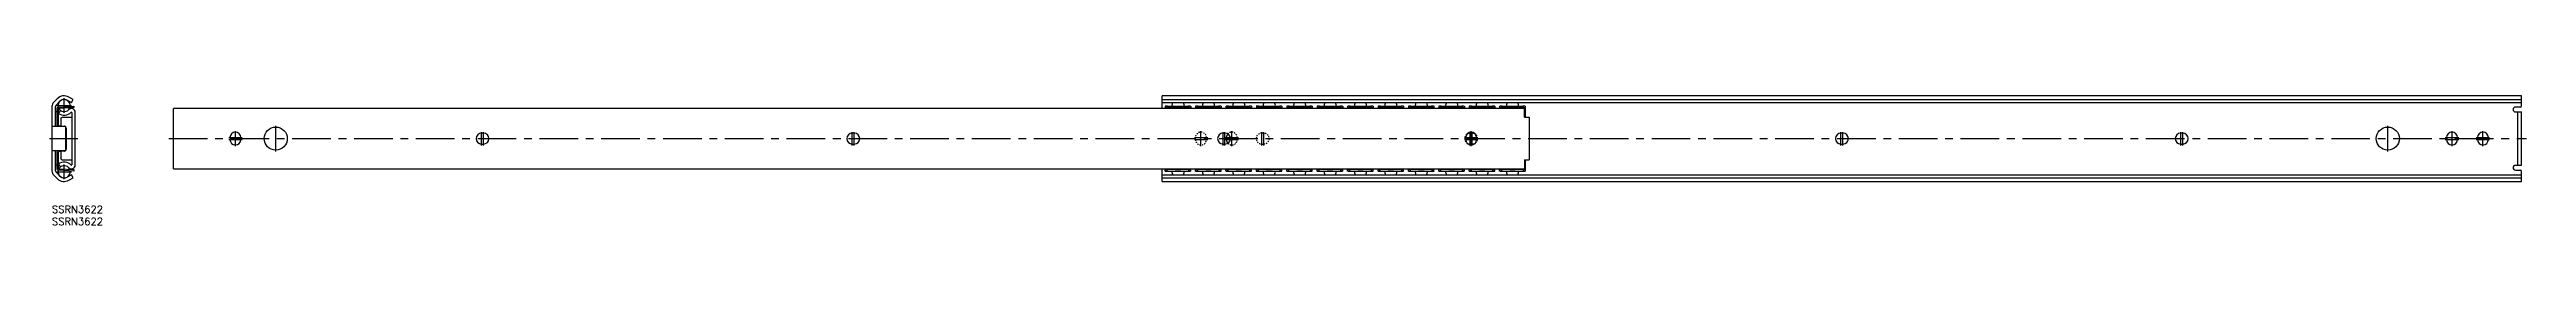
# Model space of a CAD drawing. Extents: x -1 to 1017, y -8 to 45.
import ezdxf

# ---------------------------------------------------------------- set-up
doc = ezdxf.new("R2010")
doc.units = 0
doc.header["$LTSCALE"] = 0.5
doc.linetypes.add('CENTER', pattern=[50.8, 31.75, -6.35, 6.35, -6.35])
doc.linetypes.add('DASHED', pattern=[2, 1, -1])
for name, color, linetype in [('MSM_CENTER', 1, 'CENTER'), ('MSM_CONTINUOUS', 7, 'CONTINUOUS'), ('MSM_DASHED', 4, 'DASHED'), ('MSM_PART_NUMBER', 7, 'CONTINUOUS')]:
    doc.layers.add(name, color=color, linetype=linetype)
doc.styles.get("Standard").update_dxf_attribs({"font": 'txt.shx', "height": 3, "bigfont": 'bigfont.shx'})

# ---------------------------------------------------------------- blocks, each defined once
blk = doc.blocks.new('*U33')
at = {"layer": 'MSM_PART_NUMBER'}
blk.add_text('SSRN3622', height=3, dxfattribs=at).set_placement((0, -3))
blk = doc.blocks.new('*U34')
at = {"layer": 'MSM_PART_NUMBER'}
blk.add_text('SSRN3622', height=3, dxfattribs=at).set_placement((0, -8))

msp = doc.modelspace()

# ---------------------------------------------------------------- linework, layer by layer
at = {"layer": 'MSM_CENTER'}
for p, q in [((2, 41.3), (8, 41.3)), ((5, 38.3), (5, 44.3)), ((75.4, 24.5), (75.4, 30.8)), ((92, 22.4), (92, 32.9)), ((472.3, 24.5), (472.3, 30.8)), ((485, 24.5), (485, 30.8)), ((583.4, 24.5), (583.4, 30.8)), ((960.2, 22.4), (960.2, 32.9)), ((986.6, 24.5), (986.6, 30.8)), ((999.3, 24.5), (999.3, 30.8)), ((-1, 27.7), (10.6, 27.7)), ((48, 27.7), (1017.2, 27.7)), ((72.7, 28.1), (78.2, 28.1)), ((72.7, 27.3), (78.2, 27.3)), ((176.6, 24.9), (176.6, 30.4)), ((177.4, 24.9), (177.4, 30.4)), ((329, 24.9), (329, 30.4)), ((329.8, 24.9), (329.8, 30.4)), ((469.6, 28.1), (475.1, 28.1)), ((469.6, 27.3), (475.1, 27.3)), ((481.4, 24.9), (481.4, 30.4)), ((482.2, 24.9), (482.2, 30.4)), ((482.2, 28.1), (487.8, 28.1)), ((482.2, 27.3), (487.8, 27.3)), ((497.3, 24.9), (497.3, 30.4)), ((498.1, 24.9), (498.1, 30.4)), ((580.6, 28.1), (586.2, 28.1)), ((580.6, 27.3), (586.2, 27.3)), ((583, 24.9), (583, 30.4)), ((583.8, 24.9), (583.8, 30.4)), ((735.4, 24.9), (735.4, 30.4)), ((736.2, 24.9), (736.2, 30.4)), ((875.1, 24.9), (875.1, 30.4)), ((875.9, 24.9), (875.9, 30.4)), ((983.8, 28.1), (989.4, 28.1)), ((983.8, 27.3), (989.4, 27.3)), ((996.5, 28.1), (1002, 28.1)), ((996.5, 27.3), (1002, 27.3)), ((2, 14), (8, 14)), ((5, 11), (5, 17))]:
    msp.add_line(p, q, dxfattribs=at)
at = {"layer": 'MSM_CONTINUOUS'}
for p, q in [((0, 40.9), (0, 14.4)), ((2.2, 44.1), (0.7, 42.7)), ((1.5, 32.7), (1.5, 40.9)), ((1.8, 41.6), (3.2, 43.1)), ((2.8, 40.7), (9, 41.1)), ((6.2, 43.5), (8, 42.5)), ((8.7, 43.8), (7, 44.8)), ((8, 42.5), (8.7, 43.8)), ((9, 41.1), (9, 40.5)), ((1015.2, 45.3), (456.4, 45.3)), ((456.4, 40.1), (456.4, 45.3)), ((456.4, 43.8), (1015.2, 43.8)), ((456.4, 42.5), (1015.2, 42.5)), ((457.6, 41), (457.6, 40.1)), ((458.6, 41.1), (467.1, 41.1)), ((468.1, 41), (468.1, 40.1)), ((470.1, 41), (470.1, 40.1)), ((471.1, 41.1), (479.6, 41.1)), ((480.6, 41), (480.6, 40.1)), ((482.6, 41), (482.6, 40.1)), ((483.6, 41.1), (492.1, 41.1)), ((493.1, 41), (493.1, 40.1)), ((495.1, 41), (495.1, 40.1)), ((496.1, 41.1), (504.6, 41.1)), ((505.6, 41), (505.6, 40.1)), ((507.6, 41), (507.6, 40.1)), ((508.6, 41.1), (517.1, 41.1)), ((518.1, 41), (518.1, 40.1)), ((520.1, 41), (520.1, 40.1)), ((521.1, 41.1), (529.6, 41.1)), ((530.6, 41), (530.6, 40.1)), ((532.6, 41), (532.6, 40.1)), ((533.6, 41.1), (542.1, 41.1)), ((543.1, 41), (543.1, 40.1)), ((545.1, 41), (545.1, 40.1)), ((546.1, 41.1), (554.6, 41.1)), ((555.6, 41), (555.6, 40.1)), ((557.6, 41), (557.6, 40.1)), ((558.6, 41.1), (567.1, 41.1)), ((568.1, 41), (568.1, 40.1)), ((570.1, 41), (570.1, 40.1)), ((571.1, 41.1), (579.6, 41.1)), ((580.6, 41), (580.6, 40.1)), ((582.6, 41), (582.6, 40.1)), ((583.6, 41.1), (592.1, 41.1)), ((593.1, 41), (593.1, 40.1)), ((595.1, 41), (595.1, 40.1)), ((596.1, 41.1), (604.6, 41.1)), ((605.6, 41), (605.6, 36.5)), ((1015.2, 41.2), (1015.2, 45.3)), ((5.5, 32.7), (0, 32.7)), ((2, 38.7), (1.5, 38.7)), ((2, 39.9), (2, 33.3)), ((2.6, 39.9), (2.6, 33.3)), ((3.5, 39.3), (2.6, 38.1)), ((2.6, 38.7), (3, 38.7)), ((9, 40.5), (2.8, 40.1)), ((2.8, 33.1), (5.1, 32.8)), ((3.6, 35.8), (3.6, 33)), ((4.5, 36.5), (8.1, 36.5)), ((5.5, 32.7), (5.5, 22.7)), ((5.8, 32), (5.8, 23.3)), ((6, 24.6), (6, 30.7)), ((8.1, 38.5), (8.1, 16.8)), ((9.6, 16.8), (9.6, 38.5)), ((605.3, 40.1), (50, 40.1)), ((50, 15.2), (50, 40.1)), ((458.6, 40.5), (467.1, 40.5)), ((471.1, 40.5), (479.6, 40.5)), ((483.6, 40.5), (492.1, 40.5)), ((496.1, 40.5), (504.6, 40.5)), ((508.6, 40.5), (517.1, 40.5)), ((521.1, 40.5), (529.6, 40.5)), ((533.6, 40.5), (542.1, 40.5)), ((546.1, 40.5), (554.6, 40.5)), ((558.6, 40.5), (567.1, 40.5)), ((571.1, 40.5), (579.6, 40.5)), ((583.6, 40.5), (592.1, 40.5)), ((596.1, 40.5), (604.6, 40.5)), ((605.3, 36.5), (605.3, 40.1)), ((605.3, 36.5), (607.3, 36.5)), ((607.3, 36.5), (607.3, 18.9)), ((1014.7, 40.7), (1012.7, 40.7)), ((1012.7, 38.7), (1015.2, 38.7)), ((1013.7, 16.7), (1013.7, 38.7)), ((1015.2, 16.7), (1015.2, 38.7)), ((5.5, 22.7), (0, 22.7)), ((1.5, 14.4), (1.5, 22.7)), ((2, 22), (2, 15.4)), ((2.6, 22), (2.6, 15.4)), ((5.1, 22.5), (2.8, 22.2)), ((3.6, 22.3), (3.6, 19.5)), ((73.2, 28.1), (73.2, 27.3)), ((77.7, 27.3), (77.7, 28.1)), ((177.4, 29.9), (176.6, 29.9)), ((176.6, 25.4), (177.4, 25.4)), ((329.8, 29.9), (329, 29.9)), ((329, 25.4), (329.8, 25.4)), ((482.2, 29.9), (481.4, 29.9)), ((481.4, 25.4), (482.2, 25.4)), ((482.7, 28.1), (482.7, 27.3)), ((581.2, 28.1), (581.2, 27.3)), ((583.8, 29.9), (583, 29.9)), ((583, 25.4), (583.8, 25.4)), ((585.7, 27.3), (585.7, 28.1)), ((736.2, 29.9), (735.4, 29.9)), ((735.4, 25.4), (736.2, 25.4)), ((875.9, 29.9), (875.1, 29.9)), ((875.1, 25.4), (875.9, 25.4)), ((984.4, 28.1), (984.4, 27.3)), ((988.9, 27.3), (988.9, 28.1)), ((997.1, 28.1), (997.1, 27.3)), ((1001.5, 27.3), (1001.5, 28.1)), ((0.7, 12.6), (2.2, 11.2)), ((2, 16.7), (1.5, 16.7)), ((3.2, 12.2), (1.8, 13.7)), ((2.6, 17.2), (3.5, 16)), ((2.6, 16.7), (3, 16.7)), ((2.8, 15.2), (9, 14.9)), ((9, 14.3), (2.8, 14.6)), ((4.5, 18.9), (8.1, 18.9)), ((8, 12.8), (6.2, 11.8)), ((7, 10.5), (8.7, 11.5)), ((8.7, 11.5), (8, 12.8)), ((9, 14.9), (9, 14.3)), ((50, 15.2), (605.3, 15.2)), ((456.4, 10), (456.4, 15.2)), ((456.4, 12.8), (1015.2, 12.8)), ((456.4, 11.5), (1015.2, 11.5)), ((457.6, 14.3), (457.6, 15.2)), ((467.1, 14.9), (458.6, 14.9)), ((458.6, 14.3), (467.1, 14.3)), ((468.1, 14.3), (468.1, 15.2)), ((470.1, 14.3), (470.1, 15.2)), ((479.6, 14.9), (471.1, 14.9)), ((471.1, 14.3), (479.6, 14.3)), ((480.6, 14.3), (480.6, 15.2)), ((482.6, 14.3), (482.6, 15.2)), ((492.1, 14.9), (483.6, 14.9)), ((483.6, 14.3), (492.1, 14.3)), ((493.1, 14.3), (493.1, 15.2)), ((495.1, 14.3), (495.1, 15.2)), ((504.6, 14.9), (496.1, 14.9)), ((496.1, 14.3), (504.6, 14.3)), ((505.6, 14.3), (505.6, 15.2)), ((507.6, 14.3), (507.6, 15.2)), ((517.1, 14.9), (508.6, 14.9)), ((508.6, 14.3), (517.1, 14.3)), ((518.1, 14.3), (518.1, 15.2)), ((520.1, 14.3), (520.1, 15.2)), ((529.6, 14.9), (521.1, 14.9)), ((521.1, 14.3), (529.6, 14.3)), ((530.6, 14.3), (530.6, 15.2)), ((532.6, 14.3), (532.6, 15.2)), ((542.1, 14.9), (533.6, 14.9)), ((533.6, 14.3), (542.1, 14.3)), ((543.1, 14.3), (543.1, 15.2)), ((545.1, 14.3), (545.1, 15.2)), ((554.6, 14.9), (546.1, 14.9)), ((546.1, 14.3), (554.6, 14.3)), ((555.6, 14.3), (555.6, 15.2)), ((557.6, 14.3), (557.6, 15.2)), ((567.1, 14.9), (558.6, 14.9)), ((558.6, 14.3), (567.1, 14.3)), ((568.1, 14.3), (568.1, 15.2)), ((570.1, 14.3), (570.1, 15.2)), ((579.6, 14.9), (571.1, 14.9)), ((571.1, 14.3), (579.6, 14.3)), ((580.6, 14.3), (580.6, 15.2)), ((582.6, 14.3), (582.6, 15.2)), ((592.1, 14.9), (583.6, 14.9)), ((583.6, 14.3), (592.1, 14.3)), ((593.1, 14.3), (593.1, 15.2)), ((595.1, 14.3), (595.1, 15.2)), ((604.6, 14.9), (596.1, 14.9)), ((596.1, 14.3), (604.6, 14.3)), ((605.3, 18.9), (607.3, 18.9)), ((605.3, 18.9), (605.3, 15.2)), ((605.6, 18.9), (605.6, 14.3)), ((1012.7, 16.7), (1015.2, 16.7)), ((1012.7, 14.7), (1014.7, 14.7)), ((1015.2, 10), (1015.2, 14.2)), ((456.4, 10), (1015.2, 10))]:
    msp.add_line(p, q, dxfattribs=at)
for centre in [(92, 27.7), (960.2, 27.7)]:
    msp.add_circle(centre, 4.75, dxfattribs=at)
for centre, radius, start, end in [((2.5, 40.9), 2.5, 134.9682, 180), ((2.5, 40.9), 1, 134.9682, 180), ((2.8, 39.9), 0.8, 92.9849, 180), ((5, 41.3), 4, 60.5802, 134.9682), ((5, 41.3), 2.5, 352.4298, 194.0448), ((5, 41.3), 2.5, 60.5802, 134.9682), ((458.5, 32.4), 8.66, 89.2441, 95.7665), ((457.6, 41), 0.0277, 102.1538, 139.4357), ((462.9, 41.3), 2.5, 151.35, 185.7392), ((462.9, 41.3), 2.5, 354.2608, 28.65), ((467.2, 32.4), 8.66, 84.2335, 90.7559), ((468.1, 41), 0.0277, 40.5643, 77.8462), ((471, 32.4), 8.66, 89.2441, 95.7665), ((470.1, 41), 0.0277, 102.1538, 139.4357), ((475.4, 41.3), 2.5, 151.35, 185.7392), ((475.4, 41.3), 2.5, 354.2608, 28.65), ((479.7, 32.4), 8.66, 84.2335, 90.7559), ((480.6, 41), 0.0277, 40.5643, 77.8462), ((483.5, 32.4), 8.66, 89.2441, 95.7665), ((482.6, 41), 0.0277, 102.1538, 139.4357), ((482.6, 41), 0.0277, 102.1538, 139.4357), ((487.9, 41.3), 2.5, 151.35, 185.7392), ((487.9, 41.3), 2.5, 354.2608, 28.65), ((492.2, 32.4), 8.66, 84.2335, 90.7559), ((493.1, 41), 0.0277, 40.5643, 77.8462), ((496, 32.4), 8.66, 89.2441, 95.7665), ((495.1, 41), 0.0277, 102.1538, 139.4357), ((500.4, 41.3), 2.5, 151.35, 185.7392), ((500.4, 41.3), 2.5, 354.2608, 28.65), ((504.7, 32.4), 8.66, 84.2335, 90.7559), ((505.6, 41), 0.0277, 40.5643, 77.8462), ((508.5, 32.4), 8.66, 89.2441, 95.7665), ((507.6, 41), 0.0277, 102.1538, 139.4357), ((512.9, 41.3), 2.5, 151.35, 185.7392), ((512.9, 41.3), 2.5, 354.2608, 28.65), ((517.2, 32.4), 8.66, 84.2335, 90.7559), ((518.1, 41), 0.0277, 40.5643, 77.8462), ((521, 32.4), 8.66, 89.2441, 95.7665), ((520.1, 41), 0.0277, 102.1538, 139.4357), ((525.4, 41.3), 2.5, 151.35, 185.7392), ((525.4, 41.3), 2.5, 354.2608, 28.65), ((529.7, 32.4), 8.66, 84.2335, 90.7559), ((530.6, 41), 0.0277, 40.5643, 77.8462), ((533.5, 32.4), 8.66, 89.2441, 95.7665), ((532.6, 41), 0.0277, 102.1538, 139.4357), ((532.6, 41), 0.0277, 102.1538, 139.4357), ((537.9, 41.3), 2.5, 151.35, 185.7392), ((537.9, 41.3), 2.5, 354.2608, 28.65), ((542.2, 32.4), 8.66, 84.2335, 90.7559), ((543.1, 41), 0.0277, 40.5643, 77.8462), ((546, 32.4), 8.66, 89.2441, 95.7665), ((545.1, 41), 0.0277, 102.1538, 139.4357), ((550.4, 41.3), 2.5, 151.35, 185.7392), ((550.4, 41.3), 2.5, 354.2608, 28.65), ((554.7, 32.4), 8.66, 84.2335, 90.7559), ((555.6, 41), 0.0277, 40.5643, 77.8462), ((558.5, 32.4), 8.66, 89.2441, 95.7665), ((557.6, 41), 0.0277, 102.1538, 139.4357), ((562.9, 41.3), 2.5, 151.35, 185.7392), ((562.9, 41.3), 2.5, 354.2608, 28.65), ((567.2, 32.4), 8.66, 84.2335, 90.7559), ((568.1, 41), 0.0277, 40.5643, 77.8462), ((571, 32.4), 8.66, 89.2441, 95.7665), ((570.1, 41), 0.0277, 102.1538, 139.4357), ((575.4, 41.3), 2.5, 151.35, 185.7392), ((575.4, 41.3), 2.5, 354.2608, 28.65), ((579.7, 32.4), 8.66, 84.2335, 90.7559), ((580.6, 41), 0.0277, 40.5643, 77.8462), ((583.5, 32.4), 8.66, 89.2441, 95.7665), ((582.6, 41), 0.0277, 102.1538, 139.4357), ((587.9, 41.3), 2.5, 151.35, 185.7392), ((587.9, 41.3), 2.5, 354.2608, 28.65), ((592.2, 32.4), 8.66, 84.2335, 90.7559), ((593.1, 41), 0.0277, 40.5643, 77.8462), ((596, 32.4), 8.66, 89.2441, 95.7665), ((595.1, 41), 0.0277, 102.1538, 139.4357), ((600.4, 41.3), 2.5, 151.35, 185.7392), ((600.4, 41.3), 2.5, 354.2608, 28.65), ((604.7, 32.4), 8.66, 84.2335, 90.7559), ((605.6, 41), 0.0277, 40.5643, 77.8462), ((1014.7, 41.2), 0.5, 270, 360), ((2.8, 33.3), 0.8, 180, 237.0316), ((2.8, 39.9), 0.2, 92.9849, 180), ((5, 41.3), 4, 233.3181, 317.2912), ((2.8, 33.3), 0.2, 180, 261.1193), ((5, 41.3), 2.5, 208.0204, 315.89), ((4.5, 35.5), 1, 90, 161.8051), ((5, 32), 0.8, 58.8575, 81.1193), ((5, 32), 0.8, 0, 51.3178), ((5.5, 30.7), 0.5, 360, 53.1301), ((8, 38.5), 1.57, 0, 139.0052), ((5, 41.3), 2.5, 318.2932, 337.9494), ((8, 38.5), 0.07, 0, 125.609), ((458.5, 31.8), 8.66, 89.2441, 95.7665), ((457.6, 40.4), 0.0277, 102.1538, 139.4357), ((462.9, 19.1), 21.3, 83.8916, 96.1084), ((462.9, 41.3), 2.5, 205.0719, 208.6854), ((462.9, 41.3), 2.5, 331.3146, 334.9281), ((467.2, 31.8), 8.66, 84.2335, 90.7559), ((468.1, 40.4), 0.0277, 40.5643, 77.8462), ((471, 31.8), 8.66, 89.2441, 95.7665), ((470.1, 40.4), 0.0277, 102.1538, 139.4357), ((475.4, 19.1), 21.3, 83.8916, 96.1084), ((475.4, 41.3), 2.5, 205.0719, 208.6854), ((475.4, 41.3), 2.5, 331.3146, 334.9281), ((479.7, 31.8), 8.66, 84.2335, 90.7559), ((480.6, 40.4), 0.0277, 40.5643, 77.8462), ((483.5, 31.8), 8.66, 89.2441, 95.7665), ((482.6, 40.4), 0.0277, 102.1538, 139.4357), ((482.6, 40.4), 0.0277, 102.1538, 139.4357), ((487.9, 19.1), 21.3, 83.8916, 96.1084), ((487.9, 41.3), 2.5, 205.0719, 208.6854), ((487.9, 41.3), 2.5, 331.3146, 334.9281), ((492.2, 31.8), 8.66, 84.2335, 90.7559), ((493.1, 40.4), 0.0277, 40.5643, 77.8462), ((496, 31.8), 8.66, 89.2441, 95.7665), ((495.1, 40.4), 0.0277, 102.1538, 139.4357), ((500.4, 19.1), 21.3, 83.8916, 96.1084), ((500.4, 41.3), 2.5, 205.0719, 208.6854), ((500.4, 41.3), 2.5, 331.3146, 334.9281), ((504.7, 31.8), 8.66, 84.2335, 90.7559), ((505.6, 40.4), 0.0277, 40.5643, 77.8462), ((508.5, 31.8), 8.66, 89.2441, 95.7665), ((507.6, 40.4), 0.0277, 102.1538, 139.4357), ((512.9, 19.1), 21.3, 83.8916, 96.1084), ((512.9, 41.3), 2.5, 205.0719, 208.6854), ((512.9, 41.3), 2.5, 331.3146, 334.9281), ((517.2, 31.8), 8.66, 84.2335, 90.7559), ((518.1, 40.4), 0.0277, 40.5643, 77.8462), ((521, 31.8), 8.66, 89.2441, 95.7665), ((520.1, 40.4), 0.0277, 102.1538, 139.4357), ((525.4, 19.1), 21.3, 83.8916, 96.1084), ((525.4, 41.3), 2.5, 205.0719, 208.6854), ((525.4, 41.3), 2.5, 331.3146, 334.9281), ((529.7, 31.8), 8.66, 84.2335, 90.7559), ((530.6, 40.4), 0.0277, 40.5643, 77.8462), ((533.5, 31.8), 8.66, 89.2441, 95.7665), ((532.6, 40.4), 0.0277, 102.1538, 139.4357), ((532.6, 40.4), 0.0277, 102.1538, 139.4357), ((537.9, 19.1), 21.3, 83.8916, 96.1084), ((537.9, 41.3), 2.5, 205.0719, 208.6854), ((537.9, 41.3), 2.5, 331.3146, 334.9281), ((542.2, 31.8), 8.66, 84.2335, 90.7559), ((543.1, 40.4), 0.0277, 40.5643, 77.8462), ((546, 31.8), 8.66, 89.2441, 95.7665), ((545.1, 40.4), 0.0277, 102.1538, 139.4357), ((550.4, 19.1), 21.3, 83.8916, 96.1084), ((550.4, 41.3), 2.5, 205.0719, 208.6854), ((550.4, 41.3), 2.5, 331.3146, 334.9281), ((554.7, 31.8), 8.66, 84.2335, 90.7559), ((555.6, 40.4), 0.0277, 40.5643, 77.8462), ((558.5, 31.8), 8.66, 89.2441, 95.7665), ((557.6, 40.4), 0.0277, 102.1538, 139.4357), ((562.9, 19.1), 21.3, 83.8916, 96.1084), ((562.9, 41.3), 2.5, 205.0719, 208.6854), ((562.9, 41.3), 2.5, 331.3146, 334.9281), ((567.2, 31.8), 8.66, 84.2335, 90.7559), ((568.1, 40.4), 0.0277, 40.5643, 77.8462), ((571, 31.8), 8.66, 89.2441, 95.7665), ((570.1, 40.4), 0.0277, 102.1538, 139.4357), ((575.4, 19.1), 21.3, 83.8916, 96.1084), ((575.4, 41.3), 2.5, 205.0719, 208.6854), ((575.4, 41.3), 2.5, 331.3146, 334.9281), ((579.7, 31.8), 8.66, 84.2335, 90.7559), ((580.6, 40.4), 0.0277, 40.5643, 77.8462), ((583.5, 31.8), 8.66, 89.2441, 95.7665), ((582.6, 40.4), 0.0277, 102.1538, 139.4357), ((587.9, 19.1), 21.3, 83.8916, 96.1084), ((587.9, 41.3), 2.5, 205.0719, 208.6854), ((587.9, 41.3), 2.5, 331.3146, 334.9281), ((592.2, 31.8), 8.66, 84.2335, 90.7559), ((593.1, 40.4), 0.0277, 40.5643, 77.8462), ((596, 31.8), 8.66, 89.2441, 95.7665), ((595.1, 40.4), 0.0277, 102.1538, 139.4357), ((600.4, 19.1), 21.3, 83.8916, 96.1084), ((600.4, 41.3), 2.5, 205.0719, 208.6854), ((600.4, 41.3), 2.5, 331.3146, 334.9281), ((604.7, 31.8), 8.66, 84.2335, 90.7559), ((605.6, 40.4), 0.0277, 40.5643, 77.8462), ((1012.7, 39.7), 1, 90, 270), ((2.8, 22), 0.8, 122.9684, 180), ((2.8, 22), 0.2, 98.8807, 180), ((5, 23.3), 0.8, 278.8807, 301.1425), ((5, 23.3), 0.8, 308.6822, 360), ((5.5, 24.6), 0.5, 306.8699, 0), ((75.4, 28.1), 2.25, 0, 180), ((75.4, 27.3), 2.25, 180, 360), ((176.6, 27.7), 2.25, 90, 270), ((177.4, 27.7), 2.25, 270, 90), ((329, 27.7), 2.25, 90, 270), ((329.8, 27.7), 2.25, 270, 90), ((481.4, 27.7), 2.25, 90, 270), ((482.2, 27.7), 2.25, 270, 90), ((485, 27.3), 2.25, 180, 222.9275), ((485, 28.1), 2.25, 137.0725, 180), ((583.4, 28.1), 2.25, 0, 180), ((583.4, 27.3), 2.25, 180, 0), ((583, 27.7), 2.25, 90, 127.7784), ((583, 27.7), 2.25, 232.2216, 270), ((583.8, 27.7), 2.25, 52.2216, 90), ((583.8, 27.7), 2.25, 270, 307.7784), ((735.4, 27.7), 2.25, 90, 270), ((736.2, 27.7), 2.25, 270, 90), ((875.1, 27.7), 2.25, 90, 270), ((875.9, 27.7), 2.25, 270, 90), ((986.6, 28.1), 2.25, 0, 180), ((986.6, 27.3), 2.25, 180, 0), ((999.3, 28.1), 2.25, 0, 180), ((999.3, 27.3), 2.25, 180, 0), ((2.5, 14.4), 2.5, 180, 225.0318), ((2.5, 14.4), 1, 180, 225.0318), ((2.8, 15.4), 0.8, 180, 267.0151), ((5, 14), 4, 225.0318, 299.4198), ((5, 14), 2.5, 165.9551, 7.5702), ((5, 14), 4, 42.7088, 126.6819), ((2.8, 15.4), 0.2, 180, 267.0151), ((5, 14), 2.5, 44.11, 151.9796), ((5, 14), 2.5, 225.0318, 299.4198), ((4.5, 19.9), 1, 198.1949, 270), ((8, 16.8), 1.57, 220.9948, 0), ((5, 14), 2.5, 22.0506, 41.7068), ((8, 16.8), 0.07, 234.391, 360), ((457.6, 14.9), 0.0277, 220.5643, 257.8462), ((458.5, 23.5), 8.66, 264.2335, 270.7559), ((457.6, 14.3), 0.0277, 220.5643, 257.8462), ((458.5, 22.9), 8.66, 264.2335, 270.7559), ((462.9, 14), 2.5, 174.2608, 208.65), ((462.9, 14), 2.5, 151.3146, 154.9281), ((462.9, 36.2), 21.3, 263.8916, 276.1084), ((462.9, 14), 2.5, 25.0719, 28.6854), ((462.9, 14), 2.5, 331.35, 5.7392), ((467.2, 23.5), 8.66, 269.2441, 275.7665), ((467.2, 22.9), 8.66, 269.2441, 275.7665), ((468.1, 14.9), 0.0277, 282.1538, 319.4357), ((468.1, 14.3), 0.0277, 282.1538, 319.4357), ((470.1, 14.9), 0.0277, 220.5643, 257.8462), ((471, 23.5), 8.66, 264.2335, 270.7559), ((470.1, 14.3), 0.0277, 220.5643, 257.8462), ((471, 22.9), 8.66, 264.2335, 270.7559), ((475.4, 14), 2.5, 174.2608, 208.65), ((475.4, 14), 2.5, 151.3146, 154.9281), ((475.4, 36.2), 21.3, 263.8916, 276.1084), ((475.4, 14), 2.5, 25.0719, 28.6854), ((475.4, 14), 2.5, 331.35, 5.7392), ((479.7, 23.5), 8.66, 269.2441, 275.7665), ((479.7, 22.9), 8.66, 269.2441, 275.7665), ((480.6, 14.9), 0.0277, 282.1538, 319.4357), ((480.6, 14.3), 0.0277, 282.1538, 319.4357), ((482.6, 14.9), 0.0277, 220.5643, 257.8462), ((483.5, 23.5), 8.66, 264.2335, 270.7559), ((482.6, 14.9), 0.0277, 220.5643, 257.8462), ((482.6, 14.3), 0.0277, 220.5643, 257.8462), ((483.5, 22.9), 8.66, 264.2335, 270.7559), ((482.6, 14.3), 0.0277, 220.5643, 257.8462), ((487.9, 14), 2.5, 174.2608, 208.65), ((487.9, 14), 2.5, 151.3146, 154.9281), ((487.9, 36.2), 21.3, 263.8916, 276.1084), ((487.9, 14), 2.5, 25.0719, 28.6854), ((487.9, 14), 2.5, 331.35, 5.7392), ((492.2, 23.5), 8.66, 269.2441, 275.7665), ((492.2, 22.9), 8.66, 269.2441, 275.7665), ((493.1, 14.9), 0.0277, 282.1538, 319.4357), ((493.1, 14.3), 0.0277, 282.1538, 319.4357), ((495.1, 14.9), 0.0277, 220.5643, 257.8462), ((496, 23.5), 8.66, 264.2335, 270.7559), ((495.1, 14.3), 0.0277, 220.5643, 257.8462), ((496, 22.9), 8.66, 264.2335, 270.7559), ((500.4, 14), 2.5, 174.2608, 208.65), ((500.4, 14), 2.5, 151.3146, 154.9281), ((500.4, 36.2), 21.3, 263.8916, 276.1084), ((500.4, 14), 2.5, 25.0719, 28.6854), ((500.4, 14), 2.5, 331.35, 5.7392), ((504.7, 23.5), 8.66, 269.2441, 275.7665), ((504.7, 22.9), 8.66, 269.2441, 275.7665), ((505.6, 14.9), 0.0277, 282.1538, 319.4357), ((505.6, 14.3), 0.0277, 282.1538, 319.4357), ((507.6, 14.9), 0.0277, 220.5643, 257.8462), ((508.5, 23.5), 8.66, 264.2335, 270.7559), ((507.6, 14.3), 0.0277, 220.5643, 257.8462), ((508.5, 22.9), 8.66, 264.2335, 270.7559), ((512.9, 14), 2.5, 174.2608, 208.65), ((512.9, 14), 2.5, 151.3146, 154.9281), ((512.9, 36.2), 21.3, 263.8916, 276.1084), ((512.9, 14), 2.5, 25.0719, 28.6854), ((512.9, 14), 2.5, 331.35, 5.7392), ((517.2, 23.5), 8.66, 269.2441, 275.7665), ((517.2, 22.9), 8.66, 269.2441, 275.7665), ((518.1, 14.9), 0.0277, 282.1538, 319.4357), ((518.1, 14.3), 0.0277, 282.1538, 319.4357), ((520.1, 14.9), 0.0277, 220.5643, 257.8462), ((521, 23.5), 8.66, 264.2335, 270.7559), ((520.1, 14.3), 0.0277, 220.5643, 257.8462), ((521, 22.9), 8.66, 264.2335, 270.7559), ((525.4, 14), 2.5, 174.2608, 208.65), ((525.4, 14), 2.5, 151.3146, 154.9281), ((525.4, 36.2), 21.3, 263.8916, 276.1084), ((525.4, 14), 2.5, 25.0719, 28.6854), ((525.4, 14), 2.5, 331.35, 5.7392), ((529.7, 23.5), 8.66, 269.2441, 275.7665), ((529.7, 22.9), 8.66, 269.2441, 275.7665), ((530.6, 14.9), 0.0277, 282.1538, 319.4357), ((530.6, 14.3), 0.0277, 282.1538, 319.4357), ((532.6, 14.9), 0.0277, 220.5643, 257.8462), ((533.5, 23.5), 8.66, 264.2335, 270.7559), ((532.6, 14.9), 0.0277, 220.5643, 257.8462), ((532.6, 14.3), 0.0277, 220.5643, 257.8462), ((533.5, 22.9), 8.66, 264.2335, 270.7559), ((532.6, 14.3), 0.0277, 220.5643, 257.8462), ((537.9, 14), 2.5, 174.2608, 208.65), ((537.9, 14), 2.5, 151.3146, 154.9281), ((537.9, 36.2), 21.3, 263.8916, 276.1084), ((537.9, 14), 2.5, 25.0719, 28.6854), ((537.9, 14), 2.5, 331.35, 5.7392), ((542.2, 23.5), 8.66, 269.2441, 275.7665), ((542.2, 22.9), 8.66, 269.2441, 275.7665), ((543.1, 14.9), 0.0277, 282.1538, 319.4357), ((543.1, 14.3), 0.0277, 282.1538, 319.4357), ((545.1, 14.9), 0.0277, 220.5643, 257.8462), ((546, 23.5), 8.66, 264.2335, 270.7559), ((545.1, 14.3), 0.0277, 220.5643, 257.8462), ((546, 22.9), 8.66, 264.2335, 270.7559), ((550.4, 14), 2.5, 174.2608, 208.65), ((550.4, 14), 2.5, 151.3146, 154.9281), ((550.4, 36.2), 21.3, 263.8916, 276.1084), ((550.4, 14), 2.5, 25.0719, 28.6854), ((550.4, 14), 2.5, 331.35, 5.7392), ((554.7, 23.5), 8.66, 269.2441, 275.7665), ((554.7, 22.9), 8.66, 269.2441, 275.7665), ((555.6, 14.9), 0.0277, 282.1538, 319.4357), ((555.6, 14.3), 0.0277, 282.1538, 319.4357), ((557.6, 14.9), 0.0277, 220.5643, 257.8462), ((558.5, 23.5), 8.66, 264.2335, 270.7559), ((557.6, 14.3), 0.0277, 220.5643, 257.8462), ((558.5, 22.9), 8.66, 264.2335, 270.7559), ((562.9, 14), 2.5, 174.2608, 208.65), ((562.9, 14), 2.5, 151.3146, 154.9281), ((562.9, 36.2), 21.3, 263.8916, 276.1084), ((562.9, 14), 2.5, 25.0719, 28.6854), ((562.9, 14), 2.5, 331.35, 5.7392), ((567.2, 23.5), 8.66, 269.2441, 275.7665), ((567.2, 22.9), 8.66, 269.2441, 275.7665), ((568.1, 14.9), 0.0277, 282.1538, 319.4357), ((568.1, 14.3), 0.0277, 282.1538, 319.4357), ((570.1, 14.9), 0.0277, 220.5643, 257.8462), ((571, 23.5), 8.66, 264.2335, 270.7559), ((570.1, 14.3), 0.0277, 220.5643, 257.8462), ((571, 22.9), 8.66, 264.2335, 270.7559), ((575.4, 14), 2.5, 174.2608, 208.65), ((575.4, 14), 2.5, 151.3146, 154.9281), ((575.4, 36.2), 21.3, 263.8916, 276.1084), ((575.4, 14), 2.5, 25.0719, 28.6854), ((575.4, 14), 2.5, 331.35, 5.7392), ((579.7, 23.5), 8.66, 269.2441, 275.7665), ((579.7, 22.9), 8.66, 269.2441, 275.7665), ((580.6, 14.9), 0.0277, 282.1538, 319.4357), ((580.6, 14.3), 0.0277, 282.1538, 319.4357), ((582.6, 14.9), 0.0277, 220.5643, 257.8462), ((583.5, 23.5), 8.66, 264.2335, 270.7559), ((582.6, 14.3), 0.0277, 220.5643, 257.8462), ((583.5, 22.9), 8.66, 264.2335, 270.7559), ((587.9, 14), 2.5, 174.2608, 208.65), ((587.9, 14), 2.5, 151.3146, 154.9281), ((587.9, 36.2), 21.3, 263.8916, 276.1084), ((587.9, 14), 2.5, 25.0719, 28.6854), ((587.9, 14), 2.5, 331.35, 5.7392), ((592.2, 23.5), 8.66, 269.2441, 275.7665), ((592.2, 22.9), 8.66, 269.2441, 275.7665), ((593.1, 14.9), 0.0277, 282.1538, 319.4357), ((593.1, 14.3), 0.0277, 282.1538, 319.4357), ((595.1, 14.9), 0.0277, 220.5643, 257.8462), ((596, 23.5), 8.66, 264.2335, 270.7559), ((595.1, 14.3), 0.0277, 220.5643, 257.8462), ((596, 22.9), 8.66, 264.2335, 270.7559), ((600.4, 14), 2.5, 174.2608, 208.65), ((600.4, 14), 2.5, 151.3146, 154.9281), ((600.4, 36.2), 21.3, 263.8916, 276.1084), ((600.4, 14), 2.5, 25.0719, 28.6854), ((600.4, 14), 2.5, 331.35, 5.7392), ((604.7, 23.5), 8.66, 269.2441, 275.7665), ((604.7, 22.9), 8.66, 269.2441, 275.7665), ((605.6, 14.9), 0.0277, 282.1538, 319.4357), ((605.6, 14.3), 0.0277, 282.1538, 319.4357), ((1012.7, 15.7), 1, 90, 270), ((1014.7, 14.2), 0.5, 360, 90)]:
    msp.add_arc(centre, radius, start, end, dxfattribs=at)
at = {"layer": 'MSM_DASHED'}
for p, q in [((470, 28.1), (470, 27.3)), ((474.5, 27.3), (474.5, 28.1)), ((487.2, 27.3), (487.2, 28.1)), ((498.1, 29.9), (497.3, 29.9)), ((497.3, 25.4), (498.1, 25.4))]:
    msp.add_line(p, q, dxfattribs=at)
for centre, start, end in [((472.3, 28.1), 0, 180), ((472.3, 27.3), 180, 0), ((485, 28.1), 0, 137.0725), ((485, 27.3), 222.9275, 360), ((497.3, 27.7), 90, 270), ((498.1, 27.7), 270, 90), ((583, 27.7), 127.7784, 232.2216), ((583.8, 27.7), 307.7784, 52.2216)]:
    msp.add_arc(centre, 2.25, start, end, dxfattribs=at)

# ---------------------------------------------------------------- block references
at = {"layer": 'MSM_CONTINUOUS'}
for name in ['*U33', '*U34']:
    msp.add_blockref(name, (0, 0), dxfattribs=at)

doc.saveas('drawing.dxf')
